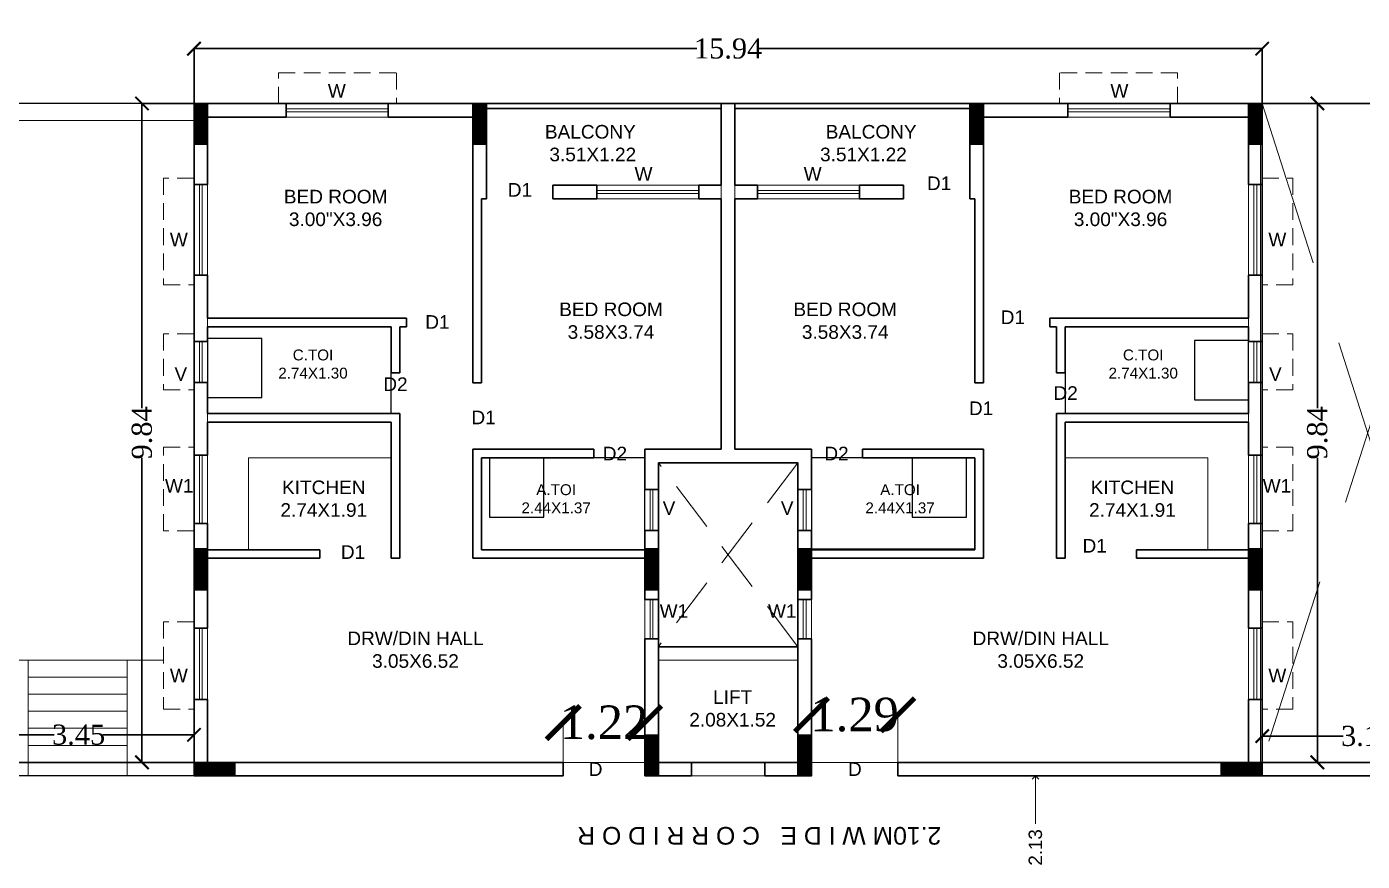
# Model space of a CAD drawing. Header units: metres. Extents: x 0 to 63445, y 32361 to 32804.
# Drawn here: x 63201.25 to 63221.19, y 32634.5 to 32646.96 of the extents above; entities that cross this region are included whole.
import ezdxf

# ---------------------------------------------------------------- set-up
doc = ezdxf.new("R2010")
doc.units = ezdxf.units.M
doc.header["$MEASUREMENT"] = 0
doc.header["$PDMODE"] = 34
doc.header["$PDSIZE"] = -10
for name, pattern in [('CONTINULUS', [0]), ('DASHED', [0.75, 0.5, -0.25]), ('DASHED2', [0.375, 0.25, -0.125])]:
    doc.linetypes.add(name, pattern=pattern)
doc.layers.get('0').update_dxf_attribs({"lineweight": 25})
doc.layers.add('BLK_1_FLR_4_BATH', color=3, linetype='Continuous', plot=False)
doc.layers.add('BLK_1_FLR_4_WATER_CLOSET', color=2, linetype='Continuous', plot=False)
for name, color, linetype, lineweight in [('BLK_1_FLR_4_BLT_UP_AREA', 14, 'DASHED', 9), ('BLK_1_FLR_4_BLT_UP_AREA_DEDUCT', 41, 'DASHED', 9), ('BLK_1_FLR_4_EXIT_WIDTH_DOOR', 7, 'Continuous', 0), ('BLK_1_FLR_4_LIFT_3', 1, 'DASHED', 9), ('BLK_1_FLR_4_UNITFA', 7, 'Continuous', 0), ('COLUMN', 1, 'Continuous', 30), ('elev', 252, 'Continuous', 20), ('hatch', 251, 'Continuous', 20), ('PASSAGE_DOUBLELOADED', 7, 'Continuous', 20), ('STEPS', 114, 'Continuous', 20), ('TEXT-2', 65, 'Continuous', 18), ('wall', 7, 'Continuous', 30), ('window', 154, 'Continuous', 9)]:
    doc.layers.add(name, color=color, linetype=linetype, lineweight=lineweight)
doc.layers.add('text', color=65, linetype='Continuous')
doc.styles.add('Arial', font='arial.ttf', dxfattribs={"height": 0.2})
doc.styles.add('AutoDCRFont', font='arial.ttf')
doc.styles.get("Standard").update_dxf_attribs({"font": 'arial.ttf', "height": 0.4})
doc.styles.add('style2', font='arial.ttf', dxfattribs={"height": 0.25})
doc.styles.add('TNR', font='times.ttf', dxfattribs={"height": 0.5})
doc.dimstyles.new('ARCHANA', dxfattribs={"dimscale": 0, "dimtxt": 0.5, "dimasz": 0.5, "dimexe": 0, "dimexo": 0, "dimgap": 0, "dimtad": 0, "dimzin": 0, "dimdsep": 46, "dimtxsty": 'TNR', "dimblk": 'ARCHTICK', "dimcen": 0.09, "dimclrd": 36, "dimclre": 36, "dimclrt": 7, "dimadec": 0, "dimazin": 0, "dimtfac": 1, "dimtofl": 0, "dimtmove": 0, "dimatfit": 3, "dimldrblk": 'ARCHTICK', "dimfxl": 1, "dimfrac": 2, "dimtolj": 1, "dimtzin": 0, "dimlwd": -1, "dimlwe": -1, "dimarcsym": 0})
doc.dimstyles.new('INT DIM', dxfattribs={"dimtxt": 0.3, "dimasz": 0.1, "dimexe": 0.18, "dimexo": 0.0625, "dimgap": 0.09, "dimtad": 0, "dimzin": 0, "dimdsep": 46, "dimtxsty": 'style2', "dimblk": 'OPEN90', "dimcen": 0.09, "dimse1": 1, "dimse2": 1, "dimclrd": 250, "dimclrt": 256, "dimadec": 0, "dimazin": 0, "dimtfac": 1, "dimtofl": 0, "dimtmove": 0, "dimatfit": 3, "dimfxl": 0.18, "dimtolj": 1, "dimtzin": 0, "dimlwd": -1, "dimarcsym": 0})

# ---------------------------------------------------------------- blocks, each defined once
blk = doc.blocks.new('A$C7D115503')
at = {"layer": 'COLUMN', "ltscale": 3}
h = blk.add_hatch(dxfattribs=at)
h.set_pattern_fill('ANSI31', color=256, style=0)
h.paths.add_polyline_path([(-14.36, -11.59), (-6.36, -11.59), (-6.36, 12.41), (-14.36, 12.41)])
at = {"layer": 'COLUMN', "ltscale": 0.05}
for p, q in [((-14.36, 12.41), (-6.36, 12.41)), ((-14.36, 12.41), (-14.36, -11.59)), ((-6.36, 12.41), (-6.36, -11.59)), ((-6.36, -11.59), (-14.36, -11.59))]:
    blk.add_line(p, q, dxfattribs=at)
blk = doc.blocks.new('_ArchTick')
at = {"color": 0, "linetype": 'ByBlock', "const_width": 0.15}
blk.add_lwpolyline([(-0.5, -0.5), (0.5, 0.5)], dxfattribs=at)
blk = doc.blocks.new('*D680')
at = {"layer": 'Defpoints', "color": 0, "ltscale": 0.5, "transparency": 16777216}
for p in [(63200.304, 32636.386), (63200.304, 32635.975), (63203.75, 32635.975)]:
    blk.add_point(p, dxfattribs=at)
at = {"layer": 'wall', "color": 36, "ltscale": 0.5, "transparency": 16777216}
for p, q in [((63200.304, 32635.975), (63200.304, 32636.386)), ((63200.304, 32636.386), (63201.663, 32636.386)), ((63203.75, 32636.386), (63202.391, 32636.386)), ((63203.75, 32635.975), (63203.75, 32636.386))]:
    blk.add_line(p, q, dxfattribs=at)
at = {"layer": 'wall', "color": 36, "ltscale": 0.5, "transparency": 16777216, "xscale": 0.2, "yscale": 0.2, "zscale": 0.2, "rotation": 180}
blk.add_blockref('_ArchTick', (63200.304, 32636.386), dxfattribs=at)
at = {"layer": 'wall', "color": 36, "ltscale": 0.5, "transparency": 16777216, "xscale": 0.2, "yscale": 0.2, "zscale": 0.2}
blk.add_blockref('_ArchTick', (63203.75, 32636.386), dxfattribs=at)
at = {"layer": 'wall', "color": 7, "ltscale": 0.5, "transparency": 16777216, "insert": (63202.027, 32636.386), "char_height": 0.5, "attachment_point": 5, "style": 'TNR'}
blk.add_mtext('\\A1;{\\H0.6x;3.45}', dxfattribs=at)
blk = doc.blocks.new('*D681')
at = {"layer": 'Defpoints', "color": 0, "ltscale": 0.5, "transparency": 16777216}
for p in [(63202.973, 32645.812), (63203.75, 32645.812), (63203.75, 32635.975)]:
    blk.add_point(p, dxfattribs=at)
at = {"layer": 'wall', "color": 36, "ltscale": 0.5, "transparency": 16777216}
for p, q in [((63203.75, 32645.812), (63202.973, 32645.812)), ((63202.973, 32645.812), (63202.973, 32641.265)), ((63202.973, 32635.975), (63202.973, 32640.523)), ((63203.75, 32635.975), (63202.973, 32635.975))]:
    blk.add_line(p, q, dxfattribs=at)
at = {"layer": 'wall', "color": 36, "ltscale": 0.5, "transparency": 16777216, "xscale": 0.2, "yscale": 0.2, "zscale": 0.2}
for p, rotation in [((63202.973, 32645.812), 90), ((63202.973, 32635.975), 270)]:
    blk.add_blockref('_ArchTick', p, dxfattribs=dict(at, rotation=rotation))
at = {"layer": 'wall', "color": 7, "ltscale": 0.5, "transparency": 16777216, "insert": (63202.973, 32640.894), "char_height": 0.5, "attachment_point": 5, "rotation": 90, "style": 'TNR'}
blk.add_mtext('\\A1;{\\H0.6x;9.84}', dxfattribs=at)
blk = doc.blocks.new('*D682')
at = {"layer": 'Defpoints', "color": 0, "ltscale": 0.5, "transparency": 16777216}
for p in [(63219.694, 32646.631), (63203.75, 32645.812), (63219.694, 32645.812)]:
    blk.add_point(p, dxfattribs=at)
at = {"layer": 'wall', "color": 36, "ltscale": 0.5, "transparency": 16777216}
for p, q in [((63203.75, 32645.812), (63203.75, 32646.631)), ((63203.75, 32646.631), (63211.257, 32646.631)), ((63219.694, 32646.631), (63212.187, 32646.631)), ((63219.694, 32645.812), (63219.694, 32646.631))]:
    blk.add_line(p, q, dxfattribs=at)
at = {"layer": 'wall', "color": 36, "ltscale": 0.5, "transparency": 16777216, "xscale": 0.2, "yscale": 0.2, "zscale": 0.2, "rotation": 180}
blk.add_blockref('_ArchTick', (63203.75, 32646.631), dxfattribs=at)
at = {"layer": 'wall', "color": 36, "ltscale": 0.5, "transparency": 16777216, "xscale": 0.2, "yscale": 0.2, "zscale": 0.2}
blk.add_blockref('_ArchTick', (63219.694, 32646.631), dxfattribs=at)
at = {"layer": 'wall', "color": 7, "ltscale": 0.5, "transparency": 16777216, "insert": (63211.722, 32646.631), "char_height": 0.5, "attachment_point": 5, "style": 'TNR'}
blk.add_mtext('\\A1;{\\H0.6x;15.94}', dxfattribs=at)
blk = doc.blocks.new('*D683')
at = {"layer": 'Defpoints', "color": 0, "ltscale": 0.5, "transparency": 16777216}
for p in [(63219.694, 32645.814), (63219.694, 32635.975), (63220.518, 32635.975)]:
    blk.add_point(p, dxfattribs=at)
at = {"layer": 'wall', "color": 36, "ltscale": 0.5, "transparency": 16777216}
for p, q in [((63219.694, 32645.814), (63220.518, 32645.814)), ((63220.518, 32645.814), (63220.518, 32641.265)), ((63220.518, 32635.975), (63220.518, 32640.523)), ((63219.694, 32635.975), (63220.518, 32635.975))]:
    blk.add_line(p, q, dxfattribs=at)
at = {"layer": 'wall', "color": 36, "ltscale": 0.5, "transparency": 16777216, "xscale": 0.2, "yscale": 0.2, "zscale": 0.2}
for p, rotation in [((63220.518, 32645.814), 90), ((63220.518, 32635.975), 270)]:
    blk.add_blockref('_ArchTick', p, dxfattribs=dict(at, rotation=rotation))
at = {"layer": 'wall', "color": 7, "ltscale": 0.5, "transparency": 16777216, "insert": (63220.518, 32640.894), "char_height": 0.5, "attachment_point": 5, "rotation": 90, "style": 'TNR'}
blk.add_mtext('\\A1;{\\H0.6x;9.84}', dxfattribs=at)
blk = doc.blocks.new('*D684')
at = {"layer": 'Defpoints', "color": 0, "ltscale": 0.5, "transparency": 16777216}
for p in [(63219.694, 32636.367), (63219.694, 32635.975), (63222.843, 32635.975)]:
    blk.add_point(p, dxfattribs=at)
at = {"layer": 'wall', "color": 36, "ltscale": 0.5, "transparency": 16777216}
for p, q in [((63219.694, 32635.975), (63219.694, 32636.367)), ((63219.694, 32636.367), (63220.904, 32636.367)), ((63222.843, 32636.367), (63221.632, 32636.367)), ((63222.843, 32635.975), (63222.843, 32636.367))]:
    blk.add_line(p, q, dxfattribs=at)
at = {"layer": 'wall', "color": 36, "ltscale": 0.5, "transparency": 16777216, "xscale": 0.2, "yscale": 0.2, "zscale": 0.2, "rotation": 180}
blk.add_blockref('_ArchTick', (63219.694, 32636.367), dxfattribs=at)
at = {"layer": 'wall', "color": 36, "ltscale": 0.5, "transparency": 16777216, "xscale": 0.2, "yscale": 0.2, "zscale": 0.2}
blk.add_blockref('_ArchTick', (63222.843, 32636.367), dxfattribs=at)
at = {"layer": 'wall', "color": 7, "ltscale": 0.5, "transparency": 16777216, "insert": (63221.268, 32636.367), "char_height": 0.5, "attachment_point": 5, "style": 'TNR'}
blk.add_mtext('\\A1;{\\H0.6x;3.15}', dxfattribs=at)
blk = doc.blocks.new('_Open90')
at = {"color": 0, "linetype": 'ByBlock', "lineweight": -2}
for p, q in [((0, 0), (-1, 0)), ((-0.5, 0.5), (0, 0)), ((0, 0), (-0.5, -0.5))]:
    blk.add_line(p, q, dxfattribs=at)
blk = doc.blocks.new('*D638')
at = {"layer": 'Defpoints', "color": 0, "linetype": 'CONTINULUS', "ltscale": 0.05, "transparency": 16777216}
for p in [(63215.61, 32635.772), (63216.309, 32635.772), (63215.85, 32633.638)]:
    blk.add_point(p, dxfattribs=at)
at = {"layer": 'PASSAGE_DOUBLELOADED', "color": 250, "ltscale": 0.05, "transparency": 16777216}
for p, q in [((63216.309, 32635.672), (63216.309, 32635.056)), ((63216.309, 32633.738), (63216.309, 32634.353))]:
    blk.add_line(p, q, dxfattribs=at)
at = {"layer": 'PASSAGE_DOUBLELOADED', "color": 250, "linetype": 'CONTINULUS', "ltscale": 0.05, "transparency": 16777216, "xscale": 0.1, "yscale": 0.1, "zscale": 0.1}
for p, rotation in [((63216.309, 32635.772), 90), ((63216.309, 32633.638), 270)]:
    blk.add_blockref('_Open90', p, dxfattribs=dict(at, rotation=rotation))
at = {"layer": 'PASSAGE_DOUBLELOADED', "linetype": 'CONTINULUS', "ltscale": 0.05, "transparency": 16777216, "insert": (63216.309, 32634.705), "char_height": 0.2, "attachment_point": 5, "rotation": 90, "style": 'Arial', "bg_fill": 3, "box_fill_scale": 1.25, "bg_fill_color": 256, "bg_fill_true_color": 13158600, "bg_fill_transparency": 0}
blk.add_mtext('\\A1;2.13', dxfattribs=at)
blk = doc.blocks.new('*D1020')
at = {"layer": 'BLK_1_FLR_4_EXIT_WIDTH_DOOR', "color": 36, "ltscale": 0.5, "transparency": 16777216}
for p, q in [((63209.262, 32635.772), (63209.262, 32636.569)), ((63209.262, 32636.569), (63209.282, 32636.569)), ((63210.477, 32636.569), (63210.457, 32636.569)), ((63210.477, 32635.772), (63210.477, 32636.569))]:
    blk.add_line(p, q, dxfattribs=at)
at = {"layer": 'Defpoints', "color": 0, "ltscale": 0.5, "transparency": 16777216}
for p in [(63210.477, 32636.569), (63209.262, 32635.772), (63210.477, 32635.772)]:
    blk.add_point(p, dxfattribs=at)
at = {"layer": 'BLK_1_FLR_4_EXIT_WIDTH_DOOR', "color": 36, "ltscale": 0.5, "transparency": 16777216, "xscale": 0.5, "yscale": 0.5, "zscale": 0.5, "rotation": 180}
blk.add_blockref('_ArchTick', (63209.262, 32636.569), dxfattribs=at)
at = {"layer": 'BLK_1_FLR_4_EXIT_WIDTH_DOOR', "color": 36, "ltscale": 0.5, "transparency": 16777216, "xscale": 0.5, "yscale": 0.5, "zscale": 0.5}
blk.add_blockref('_ArchTick', (63210.477, 32636.569), dxfattribs=at)
at = {"layer": 'BLK_1_FLR_4_EXIT_WIDTH_DOOR', "color": 7, "ltscale": 0.5, "transparency": 16777216, "insert": (63209.87, 32636.569), "char_height": 0.5, "attachment_point": 5, "style": 'TNR'}
blk.add_mtext('\\A1;1.22', dxfattribs=at)
blk = doc.blocks.new('*D1022')
at = {"layer": 'BLK_1_FLR_4_EXIT_WIDTH_DOOR', "color": 36, "ltscale": 0.5, "transparency": 16777216}
for p, q in [((63212.967, 32635.772), (63212.967, 32636.685)), ((63212.967, 32636.685), (63213.024, 32636.685)), ((63214.255, 32636.685), (63214.198, 32636.685)), ((63214.255, 32635.772), (63214.255, 32636.685))]:
    blk.add_line(p, q, dxfattribs=at)
at = {"layer": 'Defpoints', "color": 0, "ltscale": 0.5, "transparency": 16777216}
for p in [(63214.255, 32636.685), (63212.967, 32635.772), (63214.255, 32635.772)]:
    blk.add_point(p, dxfattribs=at)
at = {"layer": 'BLK_1_FLR_4_EXIT_WIDTH_DOOR', "color": 36, "ltscale": 0.5, "transparency": 16777216, "xscale": 0.5, "yscale": 0.5, "zscale": 0.5, "rotation": 180}
blk.add_blockref('_ArchTick', (63212.967, 32636.685), dxfattribs=at)
at = {"layer": 'BLK_1_FLR_4_EXIT_WIDTH_DOOR', "color": 36, "ltscale": 0.5, "transparency": 16777216, "xscale": 0.5, "yscale": 0.5, "zscale": 0.5}
blk.add_blockref('_ArchTick', (63214.255, 32636.685), dxfattribs=at)
at = {"layer": 'BLK_1_FLR_4_EXIT_WIDTH_DOOR', "color": 7, "ltscale": 0.5, "transparency": 16777216, "insert": (63213.611, 32636.685), "char_height": 0.5, "attachment_point": 5, "style": 'TNR'}
blk.add_mtext('\\A1;1.29', dxfattribs=at)

msp = doc.modelspace()

# ---------------------------------------------------------------- linework, layer by layer
at = {"layer": 'BLK_1_FLR_4_BATH', "color": 3}
for points in [[(63206.6926, 32642.4799), (63203.9532, 32642.4799), (63203.9532, 32641.1832), (63206.6926, 32641.1832)], [(63219.4908, 32642.4799), (63216.7513, 32642.4799), (63216.7513, 32641.1832), (63219.4908, 32641.1832)], [(63210.4774, 32640.5216), (63208.0389, 32640.5216), (63208.0389, 32639.15), (63210.4774, 32639.15)], [(63215.4052, 32640.5216), (63212.9667, 32640.5216), (63212.9667, 32639.1627), (63215.4052, 32639.1627)]]:
    msp.add_lwpolyline(points, close=True, dxfattribs=at)
at = {"layer": 'BLK_1_FLR_4_BLT_UP_AREA_DEDUCT', "color": 14, "linetype": 'Continuous'}
for points in [[(63203.7499, 32635.7776), (63200.3042, 32635.7776), (63200.3042, 32645.8195), (63203.7499, 32645.8195)], [(63222.8197, 32635.7776), (63219.6711, 32635.7776), (63219.6711, 32645.8195), (63222.8197, 32645.8195)], [(63212.7634, 32640.4454), (63210.6806, 32640.4454), (63210.6806, 32637.7021), (63212.7634, 32637.7021)], [(63210.6806, 32637.4989), (63212.7634, 32637.4989), (63212.7634, 32635.9749), (63210.6806, 32635.9749)]]:
    msp.add_lwpolyline(points, close=True, dxfattribs=at)
at = {"layer": 'BLK_1_FLR_4_LIFT_3', "color": 1, "linetype": 'CONTINULUS', "ltscale": 0.05}
msp.add_lwpolyline([(63212.7634, 32637.4989), (63210.6806, 32637.4989), (63210.6806, 32635.9749), (63212.7634, 32635.9749)], close=True, dxfattribs=at)
at = {"layer": 'BLK_1_FLR_4_UNITFA', "color": 3, "ltscale": 0.5}
for points in [[(63211.6204, 32645.7363), (63211.6204, 32640.6486), (63210.4773, 32640.6486), (63210.4773, 32635.9749), (63203.9532, 32635.9749), (63203.9532, 32645.6093), (63207.9881, 32645.6093), (63207.9881, 32645.7363), (63211.6204, 32645.7363)], [(63211.8236, 32645.7363), (63211.8236, 32640.6486), (63212.9666, 32640.6486), (63212.9666, 32635.9749), (63219.4908, 32635.9749), (63219.4908, 32645.6093), (63215.4559, 32645.6093), (63215.4559, 32645.7363), (63211.8236, 32645.7363)]]:
    msp.add_lwpolyline(points, close=True, dxfattribs=at)
at = {"layer": 'BLK_1_FLR_4_WATER_CLOSET', "color": 3}
for points in [[(63204.7619, 32642.3056), (63203.9532, 32642.3056), (63203.9532, 32641.4207), (63204.7619, 32641.4207)], [(63219.4908, 32642.274), (63218.6821, 32642.274), (63218.6821, 32641.3891), (63219.4908, 32641.3891)], [(63208.9689, 32640.5216), (63208.1603, 32640.5216), (63208.1603, 32639.6367), (63208.9689, 32639.6367)], [(63215.2804, 32640.5216), (63214.4717, 32640.5216), (63214.4717, 32639.6367), (63215.2804, 32639.6367)]]:
    msp.add_lwpolyline(points, close=True, dxfattribs=at)
at = {"layer": 'elev', "ltscale": 0.05}
for p, q in [((63204.5628, 32639.15), (63204.5628, 32640.5216)), ((63206.6926, 32640.5216), (63204.5628, 32640.5216)), ((63216.7513, 32640.5216), (63218.8812, 32640.5216)), ((63218.8812, 32639.15), (63218.8812, 32640.5216))]:
    msp.add_line(p, q, dxfattribs=at)
at = {"layer": 'elev', "linetype": 'DASHED2', "ltscale": 3}
for p, q in [((63212.7634, 32640.4454), (63210.6806, 32637.7021)), ((63212.7634, 32637.7021), (63210.6806, 32640.4454))]:
    msp.add_line(p, q, dxfattribs=at)
at = {"layer": 'hatch', "linetype": 'DASHED2', "ltscale": 10}
for p, q in [((63222.8426, 32645.8136), (63219.694, 32635.9749)), ((63219.694, 32645.8125), (63222.8426, 32635.9749))]:
    msp.add_line(p, q, dxfattribs=at)
at = {"layer": 'hatch'}
for p, q in [((63212.2681, 32635.9749), (63211.0489, 32635.9749)), ((63212.2681, 32635.7717), (63211.0489, 32635.7717))]:
    msp.add_line(p, q, dxfattribs=at)
at = {"layer": 'STEPS'}
for p, q in [((63200.3042, 32645.8125), (63203.7499, 32645.8125)), ((63200.3042, 32645.5585), (63203.7499, 32645.5585)), ((63201.2745, 32637.4989), (63200.7614, 32637.4989)), ((63202.7542, 32637.4989), (63201.2745, 32637.4989)), ((63201.2745, 32635.7717), (63201.2745, 32637.4989)), ((63202.7542, 32635.7717), (63202.7542, 32637.4989)), ((63202.7542, 32637.4989), (63203.2927, 32637.4989)), ((63202.7542, 32637.2449), (63201.2745, 32637.2449)), ((63202.7542, 32636.9909), (63201.2745, 32636.9909)), ((63202.7542, 32636.7369), (63201.2745, 32636.7369)), ((63202.7542, 32636.4829), (63201.2745, 32636.4829)), ((63202.7542, 32636.2289), (63201.2745, 32636.2289)), ((63203.7499, 32635.9749), (63200.3042, 32635.9749)), ((63203.7499, 32635.7717), (63200.3042, 32635.7717))]:
    msp.add_line(p, q, dxfattribs=at)
at = {"layer": 'wall', "ltscale": 0.05}
for p, q in [((63203.7499, 32644.6051), (63203.7499, 32645.8125)), ((63205.1256, 32645.8125), (63203.7499, 32645.8125)), ((63207.9119, 32645.8125), (63206.6496, 32645.8125)), ((63207.9119, 32645.2029), (63207.9119, 32645.8125)), ((63207.9119, 32645.8125), (63211.6204, 32645.8125)), ((63207.9881, 32645.2029), (63207.9881, 32645.7363)), ((63207.9881, 32645.7363), (63211.6204, 32645.7363)), ((63211.8236, 32645.8125), (63211.6204, 32645.8125)), ((63211.6204, 32645.8125), (63211.8236, 32645.8125)), ((63211.6204, 32645.8125), (63211.6204, 32644.5933)), ((63211.6204, 32645.8125), (63211.8236, 32645.8125)), ((63211.6204, 32645.8125), (63211.6204, 32644.5933)), ((63211.8236, 32645.8125), (63211.6204, 32645.8125)), ((63211.8236, 32645.8125), (63211.8236, 32644.5933)), ((63215.5321, 32645.8125), (63211.8236, 32645.8125)), ((63211.8236, 32645.8125), (63211.8236, 32644.5933)), ((63215.4559, 32645.7363), (63211.8236, 32645.7363)), ((63215.4559, 32645.2029), (63215.4559, 32645.7363)), ((63215.5321, 32645.8125), (63216.7943, 32645.8125)), ((63215.5321, 32645.2029), (63215.5321, 32645.8125)), ((63218.3184, 32645.8125), (63219.694, 32645.8125)), ((63219.694, 32644.6051), (63219.694, 32645.8125)), ((63203.9532, 32644.6051), (63203.9532, 32645.6093)), ((63205.1256, 32645.6093), (63203.9532, 32645.6093)), ((63205.1256, 32645.6093), (63205.1256, 32645.622)), ((63207.9119, 32645.6093), (63206.6496, 32645.6093)), ((63215.5321, 32645.6093), (63216.7943, 32645.6093)), ((63218.3184, 32645.6093), (63218.3184, 32645.622)), ((63218.3184, 32645.6093), (63219.4908, 32645.6093)), ((63219.4908, 32644.6051), (63219.4908, 32645.6093)), ((63207.9119, 32641.6393), (63207.9119, 32645.2029)), ((63208.1151, 32644.39), (63208.1151, 32645.2029)), ((63215.3289, 32644.39), (63215.3289, 32645.2029)), ((63215.5321, 32641.6393), (63215.5321, 32645.2029)), ((63209.7616, 32644.5933), (63209.1057, 32644.5933)), ((63209.1057, 32644.39), (63209.1057, 32644.5933)), ((63211.6204, 32644.5933), (63211.2857, 32644.5933)), ((63211.8236, 32644.5933), (63212.1583, 32644.5933)), ((63213.6823, 32644.5933), (63214.3383, 32644.5933)), ((63214.3383, 32644.39), (63214.3383, 32644.5933)), ((63208.1151, 32644.39), (63208.0389, 32644.39)), ((63208.0389, 32641.6393), (63208.0389, 32644.39)), ((63209.7616, 32644.39), (63209.1057, 32644.39)), ((63211.6204, 32644.39), (63211.2857, 32644.39)), ((63211.6204, 32644.39), (63211.6204, 32640.6486)), ((63211.6204, 32644.39), (63211.6204, 32640.6486)), ((63211.8236, 32644.39), (63212.1583, 32644.39)), ((63211.8236, 32644.39), (63211.8236, 32640.6486)), ((63211.8236, 32644.39), (63211.8236, 32640.6486)), ((63213.6823, 32644.39), (63214.3383, 32644.39)), ((63215.3289, 32644.39), (63215.4051, 32644.39)), ((63215.4051, 32641.6393), (63215.4051, 32644.39)), ((63203.7499, 32642.2579), (63203.7499, 32643.2514)), ((63203.9532, 32642.6069), (63203.9532, 32643.2514)), ((63219.4908, 32642.6069), (63219.4908, 32643.2514)), ((63219.694, 32642.2579), (63219.694, 32643.2514)), ((63206.8196, 32642.6069), (63203.9532, 32642.6069)), ((63206.9212, 32642.6069), (63203.9532, 32642.6069)), ((63206.9212, 32642.4799), (63206.9212, 32642.6069)), ((63216.5227, 32642.6069), (63219.4908, 32642.6069)), ((63216.5227, 32642.4799), (63216.5227, 32642.6069)), ((63216.6243, 32642.6069), (63219.4908, 32642.6069)), ((63203.9532, 32642.2579), (63203.9532, 32642.4799)), ((63206.6926, 32642.4799), (63203.9532, 32642.4799)), ((63206.6926, 32642.4799), (63203.9532, 32642.4799)), ((63206.6926, 32641.7929), (63206.6926, 32642.4799)), ((63206.9212, 32642.4799), (63206.8196, 32642.4799)), ((63206.8196, 32641.7929), (63206.8196, 32642.4799)), ((63216.5227, 32642.4799), (63216.6243, 32642.4799)), ((63216.6243, 32641.7929), (63216.6243, 32642.4799)), ((63216.7513, 32642.4799), (63219.4908, 32642.4799)), ((63216.7513, 32642.4799), (63219.4908, 32642.4799)), ((63216.7513, 32641.7929), (63216.7513, 32642.4799)), ((63219.4908, 32642.2579), (63219.4908, 32642.4799)), ((63206.8196, 32641.7929), (63206.6926, 32641.7929)), ((63216.6243, 32641.7929), (63216.7513, 32641.7929)), ((63203.7499, 32640.5595), (63203.7499, 32641.6483)), ((63203.9532, 32641.1832), (63203.9532, 32641.6483)), ((63208.0389, 32641.6393), (63207.9119, 32641.6393)), ((63208.0389, 32641.6393), (63207.9119, 32641.6393)), ((63215.4051, 32641.6393), (63215.5321, 32641.6393)), ((63215.4051, 32641.6393), (63215.5321, 32641.6393)), ((63219.4908, 32641.1832), (63219.4908, 32641.6483)), ((63219.694, 32640.5595), (63219.694, 32641.6483)), ((63206.8196, 32641.1832), (63203.9532, 32641.1832)), ((63206.8196, 32639.023), (63206.8196, 32641.1832)), ((63216.6243, 32641.1832), (63219.4908, 32641.1832)), ((63216.6243, 32639.023), (63216.6243, 32641.1832)), ((63203.9532, 32640.5595), (63203.9532, 32641.0562)), ((63206.6926, 32641.0562), (63203.9532, 32641.0562)), ((63206.6926, 32639.023), (63206.6926, 32641.0562)), ((63216.7513, 32641.0562), (63219.4908, 32641.0562)), ((63216.7513, 32639.023), (63216.7513, 32641.0562)), ((63219.4908, 32640.5595), (63219.4908, 32641.0562)), ((63209.7153, 32640.6486), (63207.9119, 32640.6486)), ((63207.9119, 32639.023), (63207.9119, 32640.6486)), ((63209.7153, 32640.5216), (63208.0389, 32640.5216)), ((63208.0389, 32639.15), (63208.0389, 32640.5216)), ((63209.7153, 32640.6486), (63209.7153, 32640.5216)), ((63211.6204, 32640.6486), (63210.4773, 32640.6486)), ((63210.4773, 32640.6486), (63210.4773, 32640.0473)), ((63211.8236, 32640.6486), (63212.9666, 32640.6486)), ((63212.9666, 32640.6486), (63212.9666, 32640.0473)), ((63213.7286, 32640.6486), (63215.5321, 32640.6486)), ((63213.7286, 32640.6486), (63213.7286, 32640.5216)), ((63213.7286, 32640.5216), (63215.4051, 32640.5216)), ((63215.4051, 32639.15), (63215.4051, 32640.5216)), ((63215.5321, 32639.023), (63215.5321, 32640.6486)), ((63210.6806, 32640.4454), (63212.7634, 32640.4454)), ((63210.6806, 32640.4454), (63210.6806, 32640.0473)), ((63212.7634, 32640.4454), (63212.7634, 32640.0473)), ((63203.7499, 32637.9797), (63203.7499, 32639.5434)), ((63203.9532, 32639.15), (63203.9532, 32639.5434)), ((63219.4908, 32639.15), (63219.4908, 32639.5434)), ((63219.694, 32637.9797), (63219.694, 32639.5434)), ((63210.4773, 32639.4377), (63210.4773, 32639.15)), ((63210.6806, 32639.4377), (63210.6806, 32638.4047)), ((63212.7634, 32639.4377), (63212.7634, 32638.4047)), ((63212.9666, 32639.4377), (63212.9666, 32639.15)), ((63205.6258, 32639.15), (63203.9532, 32639.15)), ((63205.6258, 32639.023), (63205.6258, 32639.15)), ((63208.0389, 32639.15), (63210.4773, 32639.15)), ((63215.4051, 32639.15), (63212.9666, 32639.15)), ((63217.8182, 32639.023), (63217.8182, 32639.15)), ((63217.8182, 32639.15), (63219.4908, 32639.15)), ((63203.9532, 32637.9797), (63203.9532, 32639.023)), ((63205.6258, 32639.023), (63203.9532, 32639.023)), ((63206.8196, 32639.023), (63206.6926, 32639.023)), ((63207.9119, 32639.023), (63210.4773, 32639.023)), ((63210.4773, 32639.023), (63210.4773, 32638.4047)), ((63215.5321, 32639.023), (63212.9666, 32639.023)), ((63212.9666, 32639.023), (63212.9666, 32638.4047)), ((63216.6243, 32639.023), (63216.7513, 32639.023)), ((63217.8182, 32639.023), (63219.4908, 32639.023)), ((63219.4908, 32637.9797), (63219.4908, 32639.023)), ((63210.4773, 32637.8205), (63210.4773, 32635.7717)), ((63210.6806, 32637.8205), (63210.6806, 32637.7021)), ((63212.7634, 32637.8205), (63212.7634, 32637.7021)), ((63212.9666, 32637.8205), (63212.9666, 32635.7717)), ((63210.6806, 32637.7021), (63210.6806, 32635.9749)), ((63212.7634, 32637.7021), (63212.7634, 32635.9749)), ((63203.7499, 32635.9749), (63203.7499, 32636.9129)), ((63203.9532, 32635.9749), (63203.9532, 32636.9129)), ((63219.4908, 32635.9749), (63219.4908, 32636.9129)), ((63219.694, 32635.9749), (63219.694, 32636.9129)), ((63209.262, 32635.9749), (63203.9532, 32635.9749)), ((63209.262, 32635.9749), (63209.262, 32635.7717)), ((63214.2547, 32635.9749), (63219.4908, 32635.9749)), ((63214.2547, 32635.9749), (63214.2547, 32635.7717))]:
    msp.add_line(p, q, dxfattribs=at)
at = {"layer": 'wall', "ltscale": 3}
for p, q in [((63205.1256, 32645.8125), (63205.1256, 32645.6093)), ((63206.6496, 32645.8125), (63206.6496, 32645.6093)), ((63216.7943, 32645.8125), (63216.7943, 32645.6093)), ((63218.3184, 32645.8125), (63218.3184, 32645.6093)), ((63203.9532, 32644.6051), (63203.7499, 32644.6051)), ((63209.7616, 32644.5933), (63209.7616, 32644.39)), ((63211.2857, 32644.5933), (63211.2857, 32644.39)), ((63212.1583, 32644.5933), (63212.1583, 32644.39)), ((63213.6823, 32644.5933), (63213.6823, 32644.39)), ((63219.4908, 32644.6051), (63219.694, 32644.6051)), ((63203.9532, 32643.2514), (63203.7499, 32643.2514)), ((63219.4908, 32643.2514), (63219.694, 32643.2514)), ((63203.9532, 32642.2579), (63203.7499, 32642.2579)), ((63219.4908, 32642.2579), (63219.694, 32642.2579)), ((63203.9532, 32641.6483), (63203.7499, 32641.6483)), ((63219.4908, 32641.6483), (63219.694, 32641.6483)), ((63203.7499, 32640.5595), (63203.9532, 32640.5595)), ((63219.694, 32640.5595), (63219.4908, 32640.5595)), ((63210.4773, 32640.0473), (63210.6806, 32640.0473)), ((63212.9666, 32640.0473), (63212.7634, 32640.0473)), ((63203.7499, 32639.5434), (63203.9532, 32639.5434)), ((63219.694, 32639.5434), (63219.4908, 32639.5434)), ((63210.4773, 32639.4377), (63210.6806, 32639.4377)), ((63212.9666, 32639.4377), (63212.7634, 32639.4377)), ((63210.4773, 32638.4047), (63210.6806, 32638.4047)), ((63212.9666, 32638.4047), (63212.7634, 32638.4047)), ((63203.9532, 32637.9797), (63203.7499, 32637.9797)), ((63219.4908, 32637.9797), (63219.694, 32637.9797)), ((63210.4773, 32637.8205), (63210.6806, 32637.8205)), ((63212.9666, 32637.8205), (63212.7634, 32637.8205)), ((63203.9532, 32636.9129), (63203.7499, 32636.9129)), ((63219.4908, 32636.9129), (63219.694, 32636.9129))]:
    msp.add_line(p, q, dxfattribs=at)
at = {"layer": 'wall'}
for p, q in [((63222.8426, 32645.8136), (63219.694, 32645.8136)), ((63212.7634, 32637.7021), (63210.6806, 32637.7021)), ((63212.7634, 32637.7021), (63210.6806, 32637.7021)), ((63210.6806, 32635.9749), (63211.1759, 32635.9749)), ((63211.1759, 32635.9749), (63211.1759, 32635.7717)), ((63212.7634, 32635.9749), (63212.2681, 32635.9749)), ((63212.2681, 32635.9749), (63212.2681, 32635.7717)), ((63222.8426, 32635.9749), (63214.2547, 32635.9749)), ((63210.4773, 32635.7717), (63211.1759, 32635.7717)), ((63212.9666, 32635.7717), (63212.2681, 32635.7717)), ((63222.8426, 32635.7717), (63214.2547, 32635.7717))]:
    msp.add_line(p, q, dxfattribs=at)
at = {"layer": 'wall', "ltscale": 0.1}
for p, q in [((63203.9532, 32641.6483), (63203.9532, 32641.5906)), ((63219.4908, 32641.6483), (63219.4908, 32641.5906)), ((63210.4773, 32639.4377), (63210.4773, 32639.38)), ((63212.9666, 32639.4377), (63212.9666, 32639.38))]:
    msp.add_line(p, q, dxfattribs=at)
at = {"layer": 'wall', "ltscale": 0.5}
msp.add_line((63204.3596, 32635.7717), (63209.262, 32635.7717), dxfattribs=at)
msp.add_lwpolyline([(63200.3042, 32635.9749), (63203.7499, 32635.9749), (63203.7499, 32645.8125), (63219.694, 32645.8136), (63219.694, 32635.9749), (63222.8426, 32635.9749)], dxfattribs=at)
for points in [[(63210.6806, 32640.4454), (63212.7634, 32640.4454), (63212.7634, 32637.7021), (63210.6806, 32637.7021)], [(63210.6806, 32637.7021), (63212.7634, 32637.7021), (63212.7634, 32635.9749), (63210.6806, 32635.9749)]]:
    msp.add_lwpolyline(points, close=True, dxfattribs=at)
at = {"layer": 'window'}
for p, q in [((63206.6496, 32645.8125), (63205.1265, 32645.8125)), ((63206.6496, 32645.7326), (63205.1265, 32645.7326)), ((63216.7943, 32645.8125), (63218.3175, 32645.8125)), ((63216.7943, 32645.7326), (63218.3175, 32645.7326)), ((63206.6496, 32645.6892), (63205.1265, 32645.6892)), ((63206.6496, 32645.6093), (63205.1265, 32645.6093)), ((63216.7943, 32645.6892), (63218.3175, 32645.6892)), ((63216.7943, 32645.6093), (63218.3175, 32645.6093)), ((63203.7499, 32643.2514), (63203.7499, 32644.6051)), ((63203.8299, 32643.2514), (63203.8299, 32644.6051)), ((63203.8732, 32643.2514), (63203.8732, 32644.6051)), ((63203.9532, 32643.2514), (63203.9532, 32644.6051)), ((63211.2857, 32644.5933), (63209.7616, 32644.5933)), ((63211.2857, 32644.5133), (63209.7625, 32644.5133)), ((63212.1583, 32644.5933), (63213.6823, 32644.5933)), ((63212.1583, 32644.5133), (63213.6814, 32644.5133)), ((63219.4908, 32643.2514), (63219.4908, 32644.6051)), ((63219.5708, 32643.2514), (63219.5708, 32644.6051)), ((63219.6141, 32643.2514), (63219.6141, 32644.6051)), ((63219.694, 32643.2514), (63219.694, 32644.6051)), ((63211.2857, 32644.47), (63209.7625, 32644.47)), ((63211.2857, 32644.39), (63209.7625, 32644.39)), ((63212.1583, 32644.47), (63213.6814, 32644.47)), ((63212.1583, 32644.39), (63213.6814, 32644.39)), ((63203.7499, 32642.257), (63203.7499, 32642.2579)), ((63203.7499, 32641.6483), (63203.75, 32642.2579)), ((63203.8298, 32641.6483), (63203.8299, 32642.2579)), ((63203.8298, 32642.257), (63203.8298, 32642.2579)), ((63203.8732, 32641.6483), (63203.8732, 32642.2579)), ((63203.8732, 32642.257), (63203.8732, 32642.2579)), ((63203.9532, 32642.257), (63203.9532, 32642.2579)), ((63203.9532, 32641.6483), (63203.9532, 32642.2579)), ((63219.4908, 32642.257), (63219.4908, 32642.2579)), ((63219.4908, 32641.6483), (63219.4908, 32642.2579)), ((63219.5708, 32641.6483), (63219.5708, 32642.2579)), ((63219.5708, 32642.257), (63219.5708, 32642.2579)), ((63219.6141, 32641.6483), (63219.6141, 32642.2579)), ((63219.6141, 32642.257), (63219.6141, 32642.2579)), ((63219.694, 32642.257), (63219.694, 32642.2579)), ((63219.694, 32641.6483), (63219.694, 32642.2579)), ((63203.7499, 32640.5595), (63203.7499, 32639.5434)), ((63203.8299, 32640.5595), (63203.8299, 32639.5434)), ((63203.8732, 32640.5595), (63203.8732, 32639.5434)), ((63203.9532, 32640.5595), (63203.9532, 32639.5434)), ((63219.4908, 32640.5595), (63219.4908, 32639.5434)), ((63219.5708, 32640.5595), (63219.5708, 32639.5434)), ((63219.6141, 32640.5595), (63219.6141, 32639.5434)), ((63219.694, 32640.5595), (63219.694, 32639.5434)), ((63210.4773, 32640.0464), (63210.4773, 32640.0473)), ((63210.4773, 32639.4377), (63210.4773, 32640.0464)), ((63210.5573, 32640.0464), (63210.5573, 32640.0473)), ((63210.5573, 32639.4377), (63210.5573, 32640.0464)), ((63210.6006, 32639.4377), (63210.6006, 32640.0464)), ((63210.6007, 32640.0464), (63210.6007, 32640.0473)), ((63210.6806, 32640.0464), (63210.6806, 32640.0473)), ((63210.6806, 32639.4377), (63210.6806, 32640.0464)), ((63212.7634, 32640.0464), (63212.7634, 32640.0473)), ((63212.7634, 32639.4377), (63212.7634, 32640.0464)), ((63212.8433, 32640.0464), (63212.8433, 32640.0473)), ((63212.8433, 32639.4377), (63212.8433, 32640.0464)), ((63212.8866, 32640.0464), (63212.8866, 32640.0473)), ((63212.8867, 32639.4377), (63212.8867, 32640.0464)), ((63212.9666, 32640.0464), (63212.9666, 32640.0473)), ((63212.9666, 32639.4377), (63212.9666, 32640.0464)), ((63210.4773, 32639.4377), (63210.4773, 32639.4377)), ((63212.9666, 32639.4377), (63212.9666, 32639.4377)), ((63210.4773, 32637.8205), (63210.4773, 32638.4038)), ((63210.5573, 32637.8258), (63210.5573, 32638.4038)), ((63210.6006, 32637.8258), (63210.6006, 32638.4038)), ((63210.6806, 32637.8258), (63210.6806, 32638.4038)), ((63212.7634, 32637.8258), (63212.7634, 32638.4038)), ((63212.8433, 32637.8258), (63212.8433, 32638.4038)), ((63212.8867, 32637.8258), (63212.8867, 32638.4038)), ((63212.9666, 32637.8205), (63212.9666, 32638.4038)), ((63203.7499, 32636.9181), (63203.7499, 32637.9788)), ((63203.8299, 32636.9181), (63203.8299, 32637.9788)), ((63203.8732, 32636.9181), (63203.8732, 32637.9788)), ((63203.9532, 32636.9129), (63203.9532, 32637.9797)), ((63219.4908, 32636.9129), (63219.4908, 32637.9797)), ((63219.5708, 32636.9181), (63219.5708, 32637.9788)), ((63219.6141, 32636.9181), (63219.6141, 32637.9788)), ((63219.694, 32636.9181), (63219.694, 32637.9788))]:
    msp.add_line(p, q, dxfattribs=at)
at = {"layer": 'window', "color": 8, "linetype": 'DASHED2'}
for points in [[(63205.0114, 32645.8125), (63205.0114, 32646.2697), (63206.7735, 32646.2697), (63206.7735, 32645.8125)], [(63218.4326, 32645.8125), (63218.4326, 32646.2697), (63216.6705, 32646.2697), (63216.6705, 32645.8125)], [(63203.7499, 32644.6988), (63203.2927, 32644.6988), (63203.2927, 32643.1071), (63203.7499, 32643.1071)], [(63219.694, 32644.6988), (63220.1512, 32644.6988), (63220.1512, 32643.1071), (63219.694, 32643.1071)], [(63203.7499, 32642.3731), (63203.2927, 32642.3731), (63203.2927, 32641.5391), (63203.7499, 32641.5391)], [(63219.694, 32642.3731), (63220.1512, 32642.3731), (63220.1512, 32641.5391), (63219.694, 32641.5391)], [(63203.7499, 32639.4292), (63203.2927, 32639.4292), (63203.2927, 32640.6833), (63203.7499, 32640.6833)], [(63219.694, 32639.4292), (63220.1512, 32639.4292), (63220.1512, 32640.6833), (63219.694, 32640.6833)], [(63203.7499, 32638.0735), (63203.2927, 32638.0735), (63203.2927, 32636.7685), (63203.7499, 32636.7685)], [(63219.694, 32638.0735), (63220.1512, 32638.0735), (63220.1512, 32636.7685), (63219.694, 32636.7685)]]:
    msp.add_lwpolyline(points, dxfattribs=at)

# ---------------------------------------------------------------- block references
at = {"layer": 'COLUMN', "ltscale": 0.05, "yscale": 0.025400733691282, "zscale": 0.025400733691282}
for p, xscale, rotation in [((63204.1148, 32645.5182), -0.025400733691282, 180), ((63208.2767, 32645.5182), -0.025400733691282, 180), ((63215.1673, 32645.5182), 0.025400733691282, 180), ((63219.3292, 32645.5182), 0.025400733691282, 180), ((63204.1148, 32638.8684), -0.025400733691282, 180), ((63210.8422, 32638.8684), -0.025400733691282, 180), ((63212.6018, 32638.8684), 0.025400733691282, 180), ((63219.3292, 32638.8684), 0.025400733691282, 180), ((63210.8422, 32636.087), -0.025400733691282, 180), ((63212.6018, 32636.087), 0.025400733691282, 180), ((63204.0653, 32635.6101), -0.025400733691282, 90), ((63219.3787, 32635.6101), 0.025400733691282, 270)]:
    msp.add_blockref('A$C7D115503', p, dxfattribs=dict(at, xscale=xscale, rotation=rotation))

# ---------------------------------------------------------------- texts
at = {"layer": 'text'}
for s, insert, char_height, width, attachment_point in [('\\pxqc; BALCONY\\P\\pq*;3.51X1.22', (63210.349, 32645.4916), 0.203206, 1.445887, 3), ('\\pxqc; BALCONY\\P\\pq*;3.51X1.22', (63213.0949, 32645.4916), 0.203206, 1.445887, 1), ('\\pxqc;D1', (63217.8059, 32644.5195), 0.20321, 5.867919, 9), ('\\pxqc;BED ROOM\\P3.00"X3.96', (63203.0694, 32644.5238), 0.203206, 5.588511, 1), ('\\pxqc;D1', (63211.5487, 32644.421), 0.20321, 5.867919, 9), ('\\pxqc;BED ROOM\\P3.00"X3.96', (63220.3745, 32644.5238), 0.203206, 5.588511, 3), ('\\pxqc;BED ROOM\\P3.58X3.74', (63207.1797, 32642.8407), 0.203206, 5.588511, 1), ('\\pxqc;BED ROOM\\P3.58X3.74', (63216.2643, 32642.8407), 0.203206, 5.588511, 3), ('\\pxqc;D1', (63218.9065, 32642.5192), 0.20321, 5.867919, 9), ('\\pxqc;D1', (63210.317, 32642.4488), 0.20321, 5.867919, 9), ('\\pxqc;C.TOI\\P2.74X1.30', (63203.2927, 32642.139), 0.162565, 4.465728, 1), ('\\pxqc;C.TOI\\P2.74X1.30', (63220.1512, 32642.139), 0.162565, 4.465728, 3), ('\\pxqc;D2', (63209.6909, 32641.5197), 0.20321, 5.867919, 9), ('\\pxqc;D2', (63219.694, 32641.3875), 0.20321, 5.867919, 9), ('\\pxqc;D1', (63218.4326, 32641.1601), 0.20321, 5.867919, 9), ('\\pxqc;D1', (63211.0061, 32641.0229), 0.20321, 5.867919, 9), ('\\pxqc;D2', (63212.9666, 32640.4842), 0.20321, 5.867919, 9), ('\\pxqc;D2', (63216.2741, 32640.4842), 0.20321, 5.867919, 9), ('\\pxqc;KITCHEN\\P2.74X1.91', (63202.8922, 32640.1831), 0.203206, 5.588511, 1), ('\\pxqc;A.TOI\\P2.44X1.37', (63206.9223, 32640.1271), 0.162565, 4.465728, 1), ('\\pxqc;A.TOI\\P2.44X1.37', (63216.5217, 32640.1271), 0.162565, 4.465728, 3), ('\\pxqc;KITCHEN\\P2.74X1.91', (63220.5518, 32640.1831), 0.203206, 5.588511, 3), ('\\pxqc;D1', (63209.0572, 32639.0127), 0.20321, 5.867919, 9), ('\\pxqc;D1', (63220.128, 32639.1066), 0.20321, 5.867919, 9), ('\\pxqc;DRW/DIN HALL\\P3.05X6.52', (63204.2611, 32637.9282), 0.203206, 5.588511, 1), ('\\pxqc;DRW/DIN HALL\\P3.05X6.52', (63219.1829, 32637.9282), 0.203206, 5.588511, 3), ('\\pxqc;LIFT\\P2.08X1.52', (63214.5587, 32637.0518), 0.20321, 5.537709, 3), ('\\pxqc;D', (63212.6787, 32635.7717), 0.20321, 5.867919, 9), ('\\pxqc;D', (63216.5485, 32635.7717), 0.20321, 5.867919, 9)]:
    msp.add_mtext(s, dxfattribs=dict(at, insert=insert, char_height=char_height, width=width, attachment_point=attachment_point))
at = {"layer": 'text', "insert": (63208.6868, 32635.0145), "char_height": 0.264168, "width": 7.000896, "attachment_point": 9, "rotation": 180}
msp.add_mtext('\\pxqc;2.10M W I D E   C O R R I D O R', dxfattribs=at)
at = {"layer": 'TEXT-2', "width": 0.183842, "style": 'AutoDCRFont'}
for s, insert, char_height, attachment_point in [('W', (63206.0151, 32646.1023), 0.2032, 3), ('W', (63217.4288, 32646.1023), 0.2032, 1), ('W', (63210.5937, 32644.8635), 0.2032, 3), ('W', (63212.8503, 32644.8635), 0.2032, 1), ('W', (63203.6573, 32643.8814), 0.2032, 3), ('W', (63219.7866, 32643.8814), 0.2032, 1), ('V', (63203.6474, 32641.8743), 0.2032, 3), ('V', (63219.7965, 32641.8743), 0.2032, 1), ('W1', (63203.7418, 32640.2058), 0.20321, 3), ('W1', (63219.7022, 32640.2058), 0.20321, 1), ('V', (63210.9348, 32639.873), 0.2032, 3), ('V', (63212.5091, 32639.873), 0.2032, 1), ('W1', (63211.1264, 32638.336), 0.20321, 3), ('W1', (63212.3175, 32638.336), 0.20321, 1), ('W', (63203.6573, 32637.3734), 0.2032, 3), ('W', (63219.7866, 32637.3734), 0.2032, 1)]:
    msp.add_mtext(s, dxfattribs=dict(at, insert=insert, char_height=char_height, attachment_point=attachment_point))

# ---------------------------------------------------------------- dimensions: what is measured, and where the dimension line sits
at = {"layer": 'BLK_1_FLR_4_EXIT_WIDTH_DOOR', "color": 1, "ltscale": 0.5}
for base, p1, p2, picture, middle in [((63214.2547, 32636.6851), (63212.9666, 32635.7717), (63214.2547, 32635.7717), '*D1022', (63213.6107, 32636.6851)), ((63210.4773, 32636.5689), (63209.262, 32635.7717), (63210.4773, 32635.7717), '*D1020', (63209.8697, 32636.5689))]:
    dim = msp.add_linear_dim(base=base, p1=p1, p2=p2, dimstyle='ARCHANA', override={"dimscale": 1, "dimfxl": 6, "dimarcsym": 1}, dxfattribs=at)
    dim.commit()
    dim.dimension.update_dxf_attribs({"geometry": picture, "text_midpoint": middle})
at = {"layer": 'wall', "ltscale": 0.5}
for base, p1, p2, picture, middle in [((63219.694, 32646.6307), (63203.7499, 32645.8125), (63219.694, 32645.8125), '*D682', (63211.722, 32646.6307)), ((63200.3042, 32636.3862), (63203.7499, 32635.9749), (63200.3042, 32635.9749), '*D680', (63202.0271, 32636.3862)), ((63219.694, 32636.3666), (63222.8426, 32635.9749), (63219.694, 32635.9749), '*D684', (63221.2683, 32636.3666))]:
    dim = msp.add_linear_dim(base=base, p1=p1, p2=p2, text='{\\H0.6x;<>}', dimstyle='ARCHANA', override={"dimscale": 1, "dimtxt": 0.3, "dimasz": 0.2, "dimfxl": 6, "dimarcsym": 1}, dxfattribs=at)
    dim.commit()
    dim.dimension.update_dxf_attribs({"geometry": picture, "text_midpoint": middle})
for base, p1, p2, picture, middle in [((63202.9732, 32645.8125), (63203.7499, 32635.9749), (63203.7499, 32645.8125), '*D681', (63202.9732, 32640.8937)), ((63220.5182, 32635.9749), (63219.694, 32645.8136), (63219.694, 32635.9749), '*D683', (63220.5182, 32640.8942))]:
    dim = msp.add_linear_dim(base=base, p1=p1, p2=p2, angle=90, text='{\\H0.6x;<>}', dimstyle='ARCHANA', override={"dimscale": 1, "dimtxt": 0.3, "dimasz": 0.2, "dimfxl": 6, "dimarcsym": 1}, dxfattribs=at)
    dim.commit()
    dim.dimension.update_dxf_attribs({"geometry": picture, "text_midpoint": middle})

# ---------------------------------------------------------------- next in the draw order: dimensions: what is measured, and where the dimension line sits
at = {"layer": 'PASSAGE_DOUBLELOADED', "color": 2, "linetype": 'CONTINULUS', "ltscale": 0.05}
dim = msp.add_linear_dim(base=(63216.3089, 32635.7717), p1=(63215.8505, 32633.638), p2=(63215.6103, 32635.7717), angle=90, dimstyle='INT DIM', override={"dimtxt": 0.2, "dimtxsty": 'Arial', "dimfxl": 0.125, "dimtfill": 1, "dimtfillclr": 7, "dimarcsym": 1}, dxfattribs=at)
dim.commit()
dim.dimension.update_dxf_attribs({"geometry": '*D638', "text_midpoint": (63216.3089, 32634.7049)})

# ---------------------------------------------------------------- next in the draw order: linework, layer by layer
at = {"layer": 'BLK_1_FLR_4_BLT_UP_AREA', "color": 14, "linetype": 'CONTINULUS', "ltscale": 0.05}
msp.add_lwpolyline([(63170.8973, 32623.5961), (63233.1569, 32623.5961), (63233.1569, 32625.205), (63233.7665, 32625.205), (63233.7665, 32627.055), (63234.2761, 32627.055), (63234.2761, 32633.4856), (63233.1569, 32633.4856), (63233.1569, 32635.9241), (63234.2761, 32635.9241), (63234.2761, 32642.3547), (63233.7665, 32642.3547), (63233.7665, 32644.2047), (63233.1569, 32644.2047), (63233.1569, 32645.8136), (63170.8973, 32645.8136)], dxfattribs=at)

doc.saveas('drawing.dxf')
